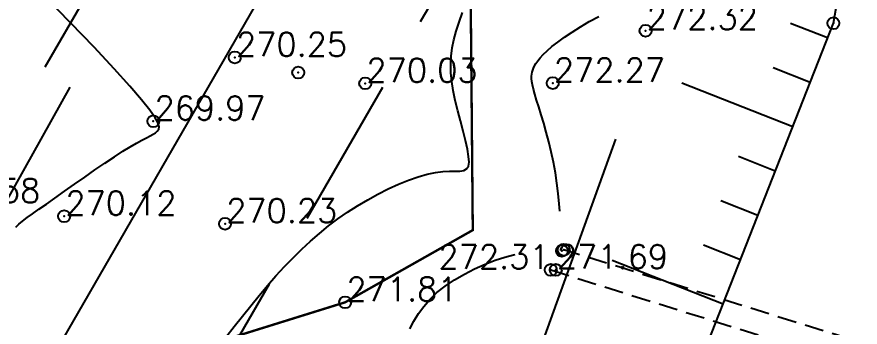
# Model space of a CAD drawing. Header units: millimetres. Extents: x 524954 to 526204, y 9523489 to 9524010.
# Drawn here: x 525406.39 to 525441.79, y 9523733.2 to 9523746.22 of the extents above; entities that cross this region are included whole.
import ezdxf
from ezdxf.enums import TextEntityAlignment as Align

# ---------------------------------------------------------------- set-up
doc = ezdxf.new("R2010")
doc.units = ezdxf.units.MM
doc.header["$PDMODE"] = 32
doc.header["$PDSIZE"] = 0.5
doc.linetypes.add('ACAD_ISO12W100', pattern=[21, 12, -3, 0, -3, 0, -3])
doc.linetypes.add('CACHE2', pattern=[4.7625, 3.175, -1.5875])
for name, color, linetype in [('Bord Fleuve', 4, 'ACAD_ISO12W100'), ('Caniveau', 5, 'CACHE2'), ('CN_01_00', 3, 'Continuous'), ('CN_02_00', 4, 'Continuous'), ('CN_10_00', 1, 'Continuous'), ('Haut_Talus', 30, 'Continuous'), ("Route - Bretelle d'entrée - Textes - Arcs", 5, 'Continuous'), ('Route - Route de la corniche de Brazzaville - Textes - Arcs', 1, 'Continuous'), ('Talus', 2, 'Continuous'), ('TopoAlt', 3, 'Continuous'), ('TOPOJIS', 7, 'Continuous')]:
    doc.layers.add(name, color=color, linetype=linetype)
doc.styles.add('Simplex 1.0', font='Simplex.shx', dxfattribs={"width": 0.99, "height": 1})

# ---------------------------------------------------------------- blocks, each defined once
blk = doc.blocks.new('TCPOINT M')
at = {"color": 0}
blk.add_point((0, 0), dxfattribs=at)
at = {"layer": 'TopoAlt', "style": 'Simplex 1.0', "width": 0.99}
blk.add_attdef('ALT', (0.15, 0.15), '', height=1, dxfattribs=at)

msp = doc.modelspace()

# ---------------------------------------------------------------- hatches: boundary and pattern name
at = {"layer": 'Bord Fleuve', "ltscale": 0.5}
h = msp.add_hatch(dxfattribs=at)
h.set_pattern_fill('ANSI33', color=135, scale=2, angle=15, style=0)
edge = h.paths.add_edge_path()
edge.add_line((525439.351, 9523820.38), (525429.428, 9523796.02))
edge.add_line((525429.428, 9523796.02), (525428.884, 9523788.101))
edge.add_line((525428.884, 9523788.101), (525428.353, 9523783.613))
edge.add_line((525428.353, 9523783.613), (525432.345, 9523771.044))
edge.add_line((525432.345, 9523771.044), (525425.155, 9523761.396))
edge.add_line((525425.155, 9523761.396), (525425.603, 9523757.857))
edge.add_line((525425.603, 9523757.857), (525425.392, 9523752.767))
edge.add_line((525425.392, 9523752.767), (525425.531, 9523737.269))
edge.add_line((525425.531, 9523737.269), (525420.173, 9523734.242))
edge.add_line((525420.173, 9523734.242), (525409.231, 9523730.837))
edge.add_line((525409.231, 9523730.837), (525403.15, 9523725.262))
edge.add_line((525403.15, 9523725.262), (525399.312, 9523719.279))
edge.add_line((525399.312, 9523719.279), (525398.471, 9523717.204))
edge.add_line((525398.471, 9523717.204), (525387.323, 9523716.767))
edge.add_line((525387.323, 9523716.767), (525379.743, 9523715.417))
edge.add_line((525439.351, 9523820.38), (525412.029, 9523831.392))
edge.add_line((525412.029, 9523831.392), (525397.674, 9523844.829))
edge.add_line((525397.674, 9523844.829), (525370.042, 9523852.892))
edge.add_line((525370.042, 9523852.892), (525354.138, 9523871.224))
edge.add_line((525335.046, 9523740.934), (525335.464, 9523745.788))
edge.add_line((525335.464, 9523745.788), (525334.824, 9523749.483))
edge.add_line((525334.824, 9523749.483), (525332.978, 9523755.879))
edge.add_line((525332.978, 9523755.879), (525332.09, 9523761.937))
edge.add_line((525332.09, 9523761.937), (525333.482, 9523768.659))
edge.add_line((525333.482, 9523768.659), (525335.755, 9523783.426))
edge.add_line((525335.755, 9523783.426), (525345.567, 9523814.167))
edge.add_line((525345.567, 9523814.167), (525355.202, 9523841.723))
edge.add_line((525355.202, 9523841.723), (525358.159, 9523858.254))
edge.add_line((525358.159, 9523858.254), (525357.891, 9523860.435))
edge.add_line((525357.891, 9523860.435), (525354.138, 9523871.224))
edge.add_line((525335.072, 9523740.932), (525368.644, 9523722.072))
edge.add_line((525368.644, 9523722.072), (525369.749, 9523720.981))
edge.add_line((525369.749, 9523720.981), (525379.743, 9523715.417))

# ---------------------------------------------------------------- linework, layer by layer
at = {"layer": 'Bord Fleuve', "ltscale": 0.35, "flags": 128}
msp.add_lwpolyline([(525439.351, 9523820.38, 0.1, 0.1, 0), (525429.428, 9523796.02, 0.1, 0.1, 0), (525428.884, 9523788.101, 0.1, 0.1, 0), (525428.353, 9523783.613, 0.1, 0.1, 0), (525432.345, 9523771.044, 0.1, 0.1, 0), (525425.155, 9523761.396, 0.1, 0.1, 0), (525425.603, 9523757.857, 0.1, 0.1, 0), (525425.392, 9523752.767, 0.1, 0.1, 0), (525425.531, 9523737.269, 0.1, 0.1, 0), (525420.173, 9523734.242, 0.1, 0.1, 0), (525409.231, 9523730.837, 0.1, 0.1, 0), (525403.15, 9523725.262, 0.1, 0.1, 0), (525399.312, 9523719.279, 0.1, 0.1, 0), (525398.471, 9523717.204, 0.1, 0.1, 0), (525387.323, 9523716.767, 0.1, 0.1, 0), (525379.743, 9523715.417, 0.1, 0.1, 0)], format="xyseb", dxfattribs=at)
at = {"layer": 'Caniveau', "ltscale": 0.25, "flags": 128}
for points in [[(525445.921, 9523731.271), (525429.352, 9523736.444)], [(525428.807, 9523735.602), (525445.768, 9523730.284)]]:
    msp.add_lwpolyline(points, dxfattribs=at)
at = {"layer": 'CN_01_00', "elevation": 271, "flags": 128}
msp.add_lwpolyline([(525415.168, 9523732.786), (525415.516, 9523733.225), (525415.865, 9523733.663), (525416.213, 9523734.098), (525416.563, 9523734.525), (525416.914, 9523734.943), (525417.267, 9523735.349), (525417.623, 9523735.74), (525417.983, 9523736.114), (525418.347, 9523736.47), (525418.717, 9523736.81), (525419.093, 9523737.135), (525419.478, 9523737.444), (525419.872, 9523737.738), (525420.276, 9523738.018), (525420.691, 9523738.285), (525421.118, 9523738.539), (525421.551, 9523738.776), (525421.985, 9523738.995), (525422.414, 9523739.191), (525422.832, 9523739.361), (525423.233, 9523739.502), (525423.61, 9523739.611), (525423.959, 9523739.684), (525424.273, 9523739.722), (525424.551, 9523739.736), (525424.792, 9523739.739), (525424.993, 9523739.748), (525425.153, 9523739.776), (525425.271, 9523739.837), (525425.345, 9523739.947), (525425.374, 9523740.119), (525425.358, 9523740.363), (525425.304, 9523740.672), (525425.223, 9523741.031), (525425.122, 9523741.427), (525425.011, 9523741.848), (525424.899, 9523742.279), (525424.796, 9523742.708), (525424.71, 9523743.122), (525424.65, 9523743.509), (525424.616, 9523743.875), (525424.608, 9523744.226), (525424.626, 9523744.569), (525424.67, 9523744.911), (525424.74, 9523745.258), (525424.834, 9523745.618), (525424.954, 9523745.999), (525425.098, 9523746.403)], dxfattribs=at)
at = {"layer": 'CN_02_00', "elevation": 272, "flags": 128}
for points in [[(525429.19, 9523738.06), (525429.163, 9523738.378), (525429.119, 9523738.8), (525429.064, 9523739.236), (525428.998, 9523739.679), (525428.919, 9523740.12), (525428.827, 9523740.553), (525428.725, 9523740.973), (525428.618, 9523741.375), (525428.509, 9523741.756), (525428.402, 9523742.111), (525428.302, 9523742.436), (525428.212, 9523742.726), (525428.136, 9523742.978), (525428.078, 9523743.189), (525428.037, 9523743.364), (525428.011, 9523743.508), (525427.999, 9523743.627), (525427.998, 9523743.728), (525428.008, 9523743.816), (525428.026, 9523743.898), (525428.052, 9523743.98), (525428.083, 9523744.066), (525428.125, 9523744.16), (525428.181, 9523744.263), (525428.257, 9523744.376), (525428.357, 9523744.501), (525428.487, 9523744.641), (525428.65, 9523744.795), (525428.853, 9523744.967), (525429.097, 9523745.156), (525429.38, 9523745.36), (525429.699, 9523745.574), (525430.048, 9523745.795), (525430.424, 9523746.017), (525430.821, 9523746.238)], [(525422.888, 9523733.131), (525423.06, 9523733.453), (525423.251, 9523733.766), (525423.469, 9523734.069), (525423.723, 9523734.364), (525424.022, 9523734.649), (525424.37, 9523734.922), (525424.759, 9523735.182), (525425.177, 9523735.424), (525425.609, 9523735.644), (525426.046, 9523735.84), (525426.472, 9523736.006), (525426.877, 9523736.139), (525427.247, 9523736.236), (525427.31, 9523736.247)]]:
    msp.add_lwpolyline(points, dxfattribs=at)
at = {"layer": 'CN_10_00', "elevation": 270, "flags": 128}
msp.add_lwpolyline([(525406.34, 9523737.39), (525406.471, 9523737.516), (525406.63, 9523737.649), (525406.82, 9523737.793), (525407.048, 9523737.957), (525407.315, 9523738.145), (525407.628, 9523738.364), (525407.987, 9523738.617), (525408.383, 9523738.897), (525408.804, 9523739.193), (525409.237, 9523739.497), (525409.669, 9523739.798), (525410.089, 9523740.085), (525410.484, 9523740.349), (525410.842, 9523740.58), (525411.153, 9523740.77), (525411.419, 9523740.923), (525411.643, 9523741.046), (525411.83, 9523741.144), (525411.984, 9523741.225), (525412.108, 9523741.294), (525412.208, 9523741.358), (525412.287, 9523741.423), (525412.345, 9523741.498), (525412.364, 9523741.602), (525412.323, 9523741.756), (525412.202, 9523741.983), (525411.977, 9523742.303), (525411.627, 9523742.739), (525411.132, 9523743.311), (525410.469, 9523744.04), (525409.629, 9523744.939), (525408.647, 9523745.97), (525407.57, 9523747.088)], dxfattribs=at)
at = {"layer": 'Haut_Talus', "flags": 128}
msp.add_lwpolyline([(525402.363, 9523704.492), (525406.744, 9523707.599), (525417.711, 9523711.28), (525424.521, 9523713.389), (525425.042, 9523714.005), (525425.756, 9523715.992), (525428.824, 9523719.785), (525433.499, 9523727.701), (525440.67, 9523745.949), (525445.134, 9523771.508), (525446.552, 9523784.246), (525452.178, 9523816.218)], dxfattribs=at)
at = {"layer": "Route - Bretelle d'entrée - Textes - Arcs"}
msp.add_line((525428.148, 9523731.681), (525431.531, 9523741.091), dxfattribs=at)
at = {"layer": 'Route - Route de la corniche de Brazzaville - Textes - Arcs'}
msp.add_line((525403.748, 9523734.546), (525408.631, 9523743.273), dxfattribs=at)
at = {"layer": 'Talus'}
for p, q in [((525440.427, 9523745.33), (525438.876, 9523745.939)), ((525439.695, 9523743.468), (525438.144, 9523744.078)), ((525438.964, 9523741.607), (525434.31, 9523743.436)), ((525438.232, 9523739.745), (525436.681, 9523740.355)), ((525437.501, 9523737.884), (525435.949, 9523738.494)), ((525436.769, 9523736.023), (525435.218, 9523736.632)), ((525436.038, 9523734.161), (525431.384, 9523735.99))]:
    msp.add_line(p, q, dxfattribs=at)

# ---------------------------------------------------------------- block references
at = {"layer": 'TOPOJIS'}
ref = msp.add_blockref('TCPOINT M', (525432.786, 9523745.634, 272.32), dxfattribs=at)
ref.add_attrib('ALT', '272.32', (525432.836, 9523745.684, 272.32), dxfattribs={"layer": 'TopoAlt', "height": 1, "style": 'Simplex 1.0', "width": 0.99})
for p in [(525440.67, 9523745.949, 272.59), (525418.204, 9523743.879, 270.07), (525429.275, 9523736.401, 271.68), (525429.352, 9523736.444, 272.33)]:
    msp.add_blockref('TCPOINT M', p, dxfattribs=at)
ref = msp.add_blockref('TCPOINT M', (525415.539, 9523744.512, 270.25), dxfattribs=at)
ref.add_attrib('ALT', '270.25', (525415.589, 9523744.562, 270.25), dxfattribs={"layer": 'TopoAlt', "height": 1, "style": 'Simplex 1.0', "width": 0.99})
ref = msp.add_blockref('TCPOINT M', (525421.016, 9523743.426, 270.03), dxfattribs=at)
ref.add_attrib('ALT', '270.03', (525421.066, 9523743.476, 270.03), dxfattribs={"layer": 'TopoAlt', "height": 1, "style": 'Simplex 1.0', "width": 0.99})
ref = msp.add_blockref('TCPOINT M', (525428.888, 9523743.435, 272.27), dxfattribs=at)
ref.add_attrib('ALT', '272.27', (525428.938, 9523743.485, 272.27), dxfattribs={"layer": 'TopoAlt', "height": 1, "style": 'Simplex 1.0', "width": 0.99})
ref = msp.add_blockref('TCPOINT M', (525412.119, 9523741.839, 269.97), dxfattribs=at)
ref.add_attrib('ALT', '269.97', (525412.169, 9523741.889, 269.97), dxfattribs={"layer": 'TopoAlt', "height": 1, "style": 'Simplex 1.0', "width": 0.99})
ref = msp.add_blockref('TCPOINT M', (525402.659, 9523738.378, 269.58), dxfattribs=at)
ref.add_attrib('ALT', '269.58', (525402.709, 9523738.428, 269.58), dxfattribs={"layer": 'TopoAlt', "height": 1, "style": 'Simplex 1.0', "width": 0.99})
ref = msp.add_blockref('TCPOINT M', (525408.374, 9523737.853, 270.12), dxfattribs=at)
ref.add_attrib('ALT', '270.12', (525408.424, 9523737.903, 270.12), dxfattribs={"layer": 'TopoAlt', "height": 1, "style": 'Simplex 1.0', "width": 0.99})
ref = msp.add_blockref('TCPOINT M', (525415.128, 9523737.534, 270.23), dxfattribs=at)
ref.add_attrib('ALT', '270.23', (525415.178, 9523737.584, 270.23), dxfattribs={"layer": 'TopoAlt', "height": 1, "style": 'Simplex 1.0', "width": 0.99})
ref = msp.add_blockref('TCPOINT M', (525428.807, 9523735.602, 272.31), dxfattribs=at)
ref.add_attrib('ALT', '272.31', dxfattribs={"layer": 'TopoAlt', "height": 1, "style": 'Simplex 1.0', "width": 0.99}).set_placement((525428.757, 9523735.652, 272.31), align=Align.RIGHT)
ref = msp.add_blockref('TCPOINT M', (525429.014, 9523735.603, 271.69), dxfattribs=at)
ref.add_attrib('ALT', '271.69', (525429.064, 9523735.653, 271.69), dxfattribs={"layer": 'TopoAlt', "height": 1, "style": 'Simplex 1.0', "width": 0.99})
ref = msp.add_blockref('TCPOINT M', (525420.173, 9523734.242, 271.81), dxfattribs=at)
ref.add_attrib('ALT', '271.81', (525420.223, 9523734.292, 271.81), dxfattribs={"layer": 'TopoAlt', "height": 1, "style": 'Simplex 1.0', "width": 0.99})

doc.saveas('drawing.dxf')
